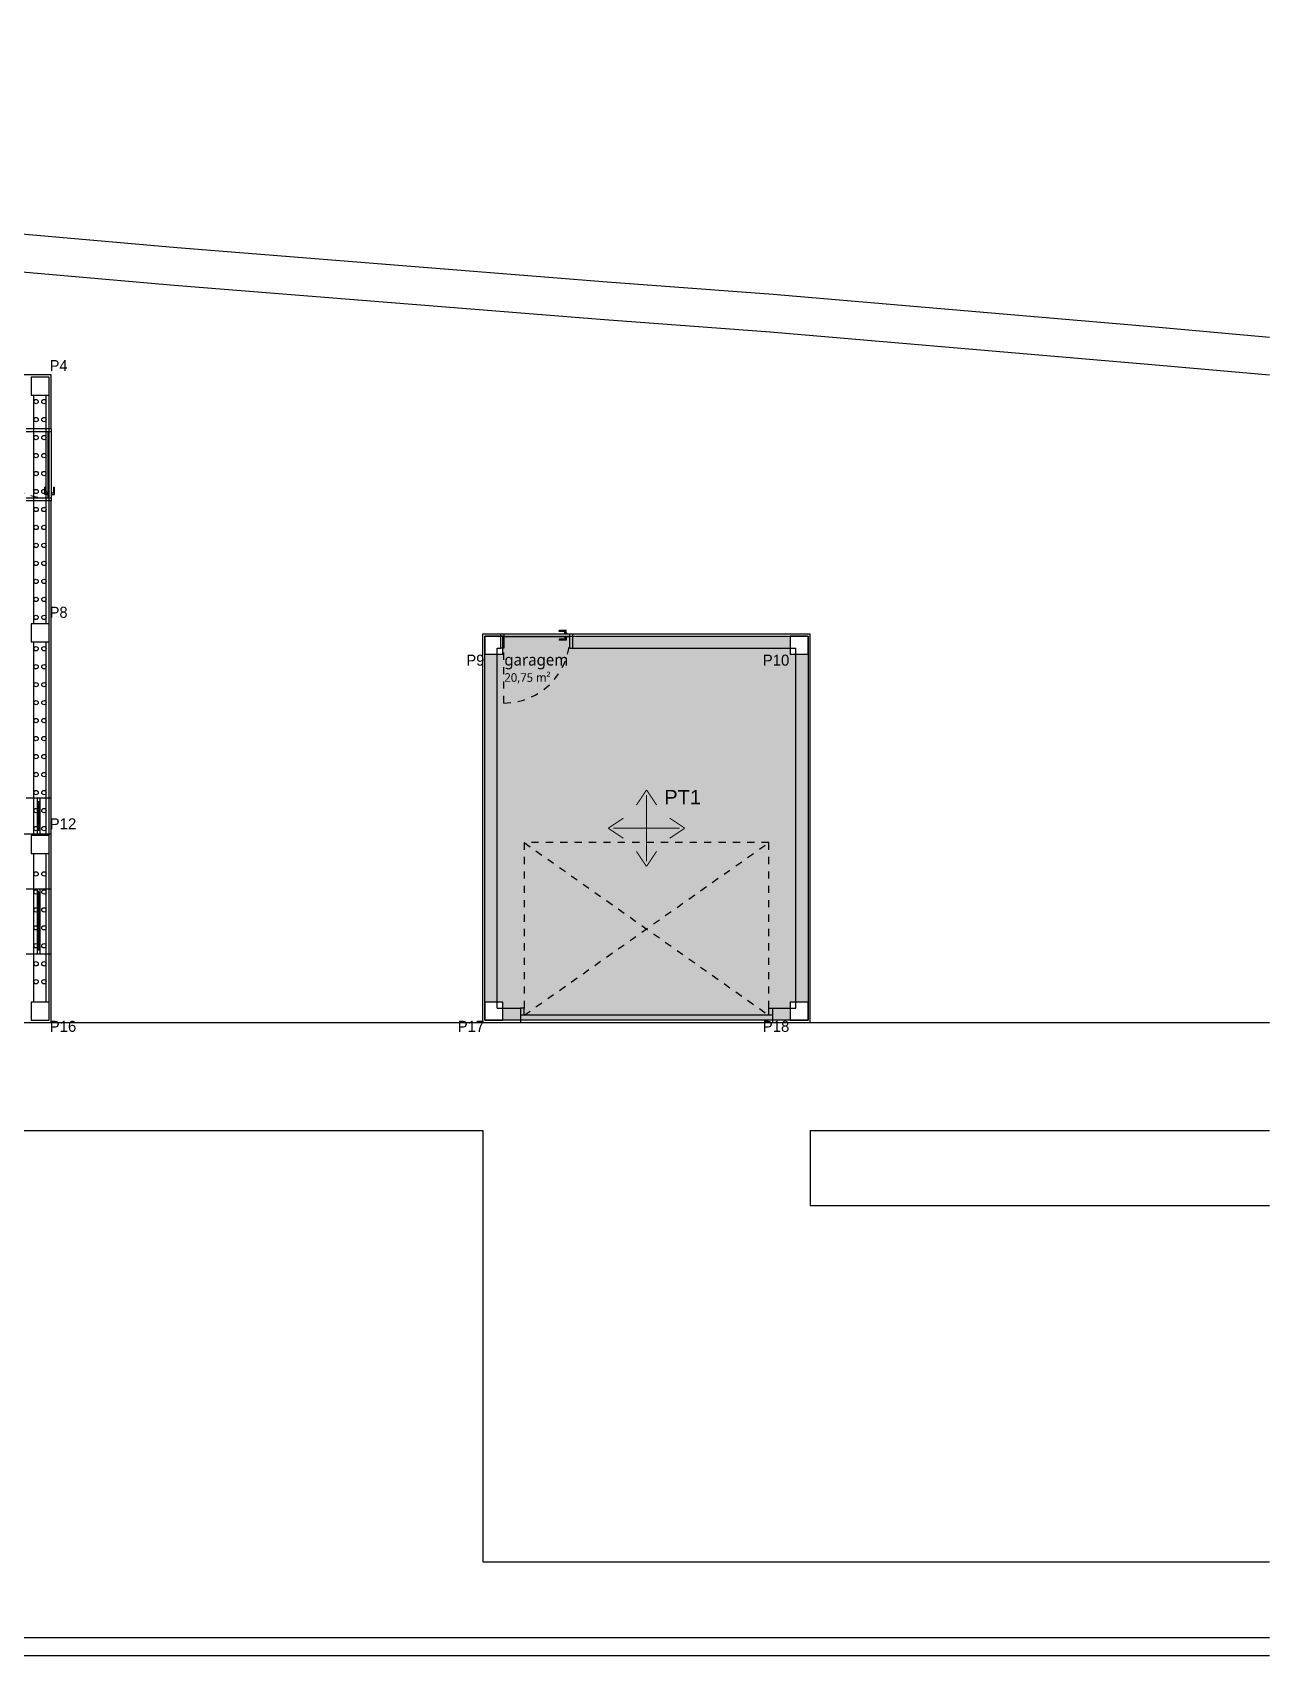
# Model space of a CAD drawing. Header units: millimetres. Extents: x 2071 to 2712, y 1262 to 1380.
# Drawn here: x 2489.76 to 2506.96, y 1355.6 to 1378.16 of the extents above; entities that cross this region are included whole.
import ezdxf
from ezdxf.enums import TextEntityAlignment as Align

# ---------------------------------------------------------------- set-up
doc = ezdxf.new("R2010")
doc.units = ezdxf.units.MM
doc.linetypes.add('Tracejado', pattern=[0.2, 0.1, -0.1])
doc.layers.add('.arquitetura', color=9, linetype='Continuous')
doc.layers.add('.plantas - estrutura em betão', color=8, linetype='Continuous')
doc.styles.add('CS_Arial', font='Arial.ttf', dxfattribs={"height": 0.2})
doc.styles.add('CYPETXT', font='arial', dxfattribs={"height": 0.2})
doc.styles.add('GENERATED_STYLE_2', font='Trebuchet MS.ttf')

# ---------------------------------------------------------------- blocks, each defined once
blk = doc.blocks.new('sdvdsv')
at = {"layer": '.arquitetura', "linetype": 'Continuous'}
for p, q in [((478.136, -135.647), (472.186, -135.647)), ((478.136, -136.397), (478.136, -135.647)), ((478.136, -136.397), (477.786, -136.397)), ((478.136, -137.397), (477.786, -137.397)), ((478.136, -141.527), (478.136, -137.397)), ((484.136, -144.647), (484.136, -139.247)), ((484.136, -139.247), (484.386, -139.247)), ((484.386, -139.447), (484.386, -139.247)), ((485.386, -139.247), (488.686, -139.247)), ((485.386, -139.447), (485.386, -139.247)), ((488.686, -144.647), (488.686, -139.247)), ((484.336, -144.447), (484.336, -139.447)), ((484.336, -139.447), (484.386, -139.447)), ((485.386, -139.447), (488.486, -139.447)), ((488.486, -144.447), (488.486, -139.447)), ((477.786, -141.527), (478.136, -141.527)), ((478.136, -142.027), (478.136, -141.527)), ((474.116, -142.027), (478.136, -142.027)), ((478.136, -142.792), (478.136, -142.027)), ((477.786, -142.792), (478.136, -142.792)), ((478.136, -143.692), (478.136, -142.792)), ((477.786, -143.692), (478.136, -143.692)), ((478.136, -144.647), (478.136, -143.692)), ((484.336, -144.447), (484.661, -144.447)), ((484.661, -144.447), (484.661, -144.647)), ((488.161, -144.447), (488.486, -144.447)), ((488.161, -144.447), (488.161, -144.647)), ((475.736, -144.647), (478.136, -144.647)), ((478.136, -144.647), (484.136, -144.647)), ((484.136, -144.647), (484.661, -144.647)), ((484.661, -144.647), (488.161, -144.647)), ((488.161, -144.647), (488.686, -144.647)), ((488.686, -144.647), (495.07, -144.647)), ((476.636, -146.147), (484.136, -146.147)), ((484.136, -146.147), (484.136, -152.147)), ((488.686, -146.147), (488.686, -147.197)), ((488.686, -146.147), (495.07, -146.147)), ((495.07, -147.197), (488.686, -147.197)), ((484.136, -152.147), (495.07, -152.147)), ((476.636, -153.197), (495.07, -153.197)), ((476.636, -153.447), (495.07, -153.447))]:
    blk.add_line(p, q, dxfattribs=at)
at = {"layer": '.arquitetura'}
for p, q in [((478.136, -136.437), (477.786, -136.437)), ((478.096, -137.357), (478.096, -136.437)), ((478.136, -136.397), (478.136, -137.397)), ((477.786, -137.357), (478.136, -137.357)), ((478.061, -137.207), (478.049, -137.207)), ((478.049, -137.307), (478.049, -137.207)), ((478.091, -137.307), (478.049, -137.307)), ((478.061, -137.287), (478.061, -137.207)), ((478.091, -137.287), (478.061, -137.287)), ((478.091, -137.317), (478.091, -137.277)), ((478.091, -137.277), (478.096, -137.277)), ((478.091, -137.317), (478.096, -137.317)), ((478.136, -137.277), (478.141, -137.277)), ((478.136, -137.317), (478.141, -137.317)), ((478.141, -137.317), (478.141, -137.277)), ((478.141, -137.287), (478.171, -137.287)), ((478.141, -137.307), (478.183, -137.307)), ((478.171, -137.207), (478.183, -137.207)), ((478.171, -137.287), (478.171, -137.207)), ((478.183, -137.307), (478.183, -137.207)), ((484.386, -139.247), (485.386, -139.247)), ((484.426, -139.247), (484.426, -139.447)), ((485.346, -139.287), (484.426, -139.287)), ((485.196, -139.212), (485.196, -139.2)), ((485.296, -139.2), (485.196, -139.2)), ((485.276, -139.212), (485.196, -139.212)), ((485.196, -139.322), (485.196, -139.334)), ((485.276, -139.322), (485.196, -139.322)), ((485.296, -139.334), (485.196, -139.334)), ((485.306, -139.242), (485.266, -139.242)), ((485.266, -139.247), (485.266, -139.242)), ((485.266, -139.292), (485.266, -139.287)), ((485.306, -139.292), (485.266, -139.292)), ((485.276, -139.242), (485.276, -139.212)), ((485.276, -139.292), (485.276, -139.322)), ((485.296, -139.242), (485.296, -139.2)), ((485.296, -139.292), (485.296, -139.334)), ((485.306, -139.247), (485.306, -139.242)), ((485.306, -139.292), (485.306, -139.287)), ((485.346, -139.447), (485.346, -139.247)), ((484.426, -139.447), (484.386, -139.447)), ((485.346, -139.447), (485.386, -139.447)), ((477.941, -141.527), (477.941, -142.027)), ((477.941, -141.577), (477.981, -141.577)), ((477.956, -141.617), (477.941, -141.617)), ((477.956, -141.602), (477.956, -141.592)), ((477.956, -141.592), (477.966, -141.592)), ((477.966, -141.602), (477.956, -141.602)), ((477.956, -141.602), (477.956, -141.952)), ((477.966, -141.592), (477.966, -141.602)), ((477.966, -141.602), (477.966, -141.952)), ((477.981, -141.617), (477.966, -141.617)), ((477.981, -142.027), (477.981, -141.527)), ((477.941, -141.937), (477.956, -141.937)), ((477.981, -141.977), (477.941, -141.977)), ((477.956, -141.962), (477.956, -141.952)), ((477.956, -141.952), (477.966, -141.952)), ((477.966, -141.962), (477.956, -141.962)), ((477.966, -141.937), (477.981, -141.937)), ((477.966, -141.952), (477.966, -141.962)), ((477.941, -142.792), (477.941, -143.692)), ((477.981, -143.692), (477.981, -142.792)), ((477.941, -142.842), (477.981, -142.842)), ((477.956, -142.882), (477.941, -142.882)), ((477.956, -142.867), (477.956, -142.857)), ((477.956, -142.857), (477.966, -142.857)), ((477.966, -142.867), (477.956, -142.867)), ((477.956, -142.867), (477.956, -143.617)), ((477.966, -142.857), (477.966, -142.867)), ((477.966, -142.867), (477.966, -143.617)), ((477.981, -142.882), (477.966, -142.882)), ((477.941, -143.602), (477.956, -143.602)), ((477.981, -143.642), (477.941, -143.642)), ((477.956, -143.627), (477.956, -143.617)), ((477.956, -143.617), (477.966, -143.617)), ((477.966, -143.627), (477.956, -143.627)), ((477.966, -143.602), (477.981, -143.602)), ((477.966, -143.617), (477.966, -143.627)), ((484.711, -144.447), (484.661, -144.447)), ((488.161, -144.547), (484.661, -144.547)), ((484.711, -144.547), (484.711, -144.447)), ((488.111, -144.547), (488.111, -144.447)), ((488.111, -144.447), (488.161, -144.447))]:
    blk.add_line(p, q, dxfattribs=at)
at = {"layer": '.arquitetura', "linetype": 'Tracejado', "ltscale": 0.1}
for p, q in [((484.426, -140.207), (484.426, -139.447)), ((488.111, -142.147), (484.711, -142.147)), ((484.711, -142.147), (484.711, -144.447)), ((484.711, -144.547), (488.111, -142.147)), ((484.711, -142.147), (488.111, -144.547)), ((488.111, -144.447), (488.111, -142.147))]:
    blk.add_line(p, q, dxfattribs=at)
at = {"layer": '.arquitetura', "linetype": 'Continuous', "flags": 128}
blk.add_lwpolyline([(495.07, -135.125), (493.48, -134.982), (488.171, -134.53), (485.865, -134.359), (479.889, -133.881), (476.452, -133.58), (473.731, -133.373), (471.152, -133.15), (469.078, -133.03), (466.148, -132.754), (463.987, -132.515), (460.783, -132.192), (458.964, -132.037), (456.792, -131.868), (453.072, -131.659), (451.177, -131.425), (449.554, -131.238), (447.517, -131.109), (446.351, -131.089), (444.885, -130.958), (444.047, -130.887)], dxfattribs=at)
at = {"layer": '.arquitetura', "linetype": 'Continuous'}
blk.add_lwpolyline([(495.07, -135.652), (493.434, -135.505), (488.13, -135.054), (485.825, -134.882), (479.845, -134.404), (476.409, -134.103), (473.688, -133.896), (471.114, -133.674), (469.038, -133.553), (466.094, -133.277), (463.932, -133.037), (460.734, -132.715), (458.922, -132.56), (456.757, -132.392), (453.025, -132.182), (451.115, -131.946), (449.507, -131.761), (447.496, -131.634), (446.323, -131.613), (444.84, -131.481), (444.047, -131.413)], dxfattribs=at)
at = {"layer": '.arquitetura', "linetype": 'Tracejado', "ltscale": 0.1}
for centre, start, end in [((478.096, -136.437), 180, 270), ((484.426, -139.287), 270, 360)]:
    blk.add_arc(centre, 0.92, start, end, dxfattribs=at)
at = {"layer": '.arquitetura', "insert": (484.435, -139.526), "char_height": 0.16, "width": 1.63695, "attachment_point": 1, "style": 'GENERATED_STYLE_2'}
blk.add_mtext('garagem\\P{\\H0.75x;20,75 m²}', dxfattribs=at)

msp = doc.modelspace()

# ---------------------------------------------------------------- hatches: boundary and pattern name
h = msp.add_hatch()
h.set_pattern_fill('AR-CONC', color=8, scale=0.003, angle=45)
h.set_pattern_definition([(95, (3962.71922, 2823.0953), (0.42028395, 0.35266014), [0.05715, -0.62865]), (40, (3962.7192, 2823.0953), (-0.48005536, 0.33053019), [0.04572, -0.50292175]), (145.451445, (3962.75425, 2823.1247), (-0.05977139, 0.6831903), [0.04857003, -0.53427073]), (91.1842, (3962.61146, 2823.2031), (0.66423073, 0.48586024), [0.085725, -0.942975]), (141.635558, (3962.6668, 2823.24356), (-0.02125985, 1.0284803), [0.07285507, -0.80140682]), (36.18415, (3962.6115, 2823.2031), (-0.02125985, 1.0284803), [0.0685799, -0.7543792]), (66, (3962.6923, 2823.23), (0.53855994, 0.10468545), [0.05715, -0.62865]), (11, (3962.6923, 2823.23), (-0.25961978, 0.52182358), [0.04572, -0.50292]), (116.451445, (3962.73716, 2823.23874), (0.27894016, 0.62650903), [0.04857003, -0.53426981]), (82.5, (3962.71922, 2823.0953), (-0.172816407, 0.185920241), [0, -0.496824, 0, -0.51054, 0, -0.504825]), (52.5, (3962.71922, 2823.0953), (-0.070769182, 0.354261), [0, -0.291084, 0, -0.485394, 0, -0.192405]), (12.5, (3962.59907, 2822.97515), (0.29978359, 0.275478587), [0, -0.1905, 0, -0.59436, 0, -0.78867]), (2.5, (3962.5452, 2822.92127), (0.260291713, 0.36816718), [0, -0.24765, 0, -0.394716, 0, -0.56007])])
h.paths.add_polyline_path([(2463.79132, 1357.43061), (2463.79132, 1364.22061), (2471.85132, 1364.22061), (2471.85132, 1363.22061), (2471.85132, 1362.97061), (2471.85132, 1360.53061), (2471.85132, 1360.28061), (2471.85132, 1357.68061), (2471.85132, 1357.43061), (2469.34141, 1357.43061), (2469.34141, 1357.68061), (2469.09141, 1357.68061), (2469.09141, 1357.43061), (2466.55141, 1357.43061), (2466.55141, 1357.68061), (2466.30141, 1357.68061), (2466.30141, 1357.43061)])
h.paths.add_polyline_path([(2496.05132, 1364.68061), (2496.05132, 1369.52061), (2496.30132, 1369.52061), (2496.30132, 1369.77061), (2500.29132, 1369.77061), (2500.29132, 1369.52061), (2500.54132, 1369.52061), (2500.54132, 1364.68061), (2500.29132, 1364.68061), (2500.29132, 1364.43061), (2496.30132, 1364.43061), (2496.30132, 1364.68061)])
h.paths.add_polyline_path([(2461.25132, 1357.68061), (2461.25132, 1360.15061), (2461.50132, 1360.15061), (2461.50132, 1360.40061), (2461.25132, 1360.40061), (2461.25132, 1363.97061), (2461.50132, 1363.97061), (2461.50132, 1364.22061), (2463.54132, 1364.22061), (2463.54132, 1363.97061), (2463.79132, 1363.97061), (2463.79132, 1360.40061), (2463.54132, 1360.40061), (2463.54132, 1360.15061), (2463.79132, 1360.15061), (2463.79132, 1357.68061), (2463.54132, 1357.68061), (2463.54132, 1357.43061), (2461.50132, 1357.43061), (2461.50132, 1357.68061)])
h.paths.add_polyline_path([(2471.84158, 1363.26645), (2471.44999, 1363.26645), (2471.44999, 1363.49707), (2471.84158, 1363.49707)], flags=24)
h.paths.add_polyline_path([(2500.30973, 1369.31883), (2499.88999, 1369.31883), (2499.88999, 1369.55207), (2500.30973, 1369.55207)], flags=9)
h.paths.add_polyline_path([(2463.55973, 1363.76883), (2463.13999, 1363.76883), (2463.13999, 1364.00207), (2463.55973, 1364.00207)], flags=9)
h.paths.add_polyline_path([(2471.87054, 1360.07883), (2471.44999, 1360.07883), (2471.44999, 1360.31207), (2471.87054, 1360.31207)], flags=9)
h.paths.add_polyline_path([(2471.87024, 1357.72373), (2471.44999, 1357.72373), (2471.44999, 1357.95707), (2471.87024, 1357.95707)], flags=9)
h.paths.add_polyline_path([(2463.56024, 1359.95145), (2463.13999, 1359.95145), (2463.13999, 1360.18207), (2463.56024, 1360.18207)], flags=9)
h.paths.add_polyline_path([(2496.07076, 1369.31883), (2495.7711, 1369.31883), (2495.7711, 1369.55207), (2496.07076, 1369.55207)], flags=9)

# ---------------------------------------------------------------- linework, layer by layer
at = {"layer": '.plantas - estrutura em betão'}
for p, q in [((2489.78132, 1369.94061), (2489.78132, 1373.12061)), ((2489.95132, 1369.94061), (2489.95132, 1373.12061)), ((2489.99132, 1369.94061), (2489.99132, 1373.12061)), ((2489.78132, 1367.00061), (2489.78132, 1369.69061)), ((2489.95132, 1367.00061), (2489.95132, 1369.69061)), ((2489.99132, 1367.00061), (2489.99132, 1369.69061)), ((2489.78132, 1364.68061), (2489.78132, 1366.75061)), ((2489.95132, 1364.68061), (2489.95132, 1366.75061)), ((2489.99132, 1364.68061), (2489.99132, 1366.75061))]:
    msp.add_line(p, q, dxfattribs=at)
for points in [[(2489.74132, 1373.12061), (2489.99132, 1373.12061), (2489.99132, 1373.37061), (2489.74132, 1373.37061), (2489.74132, 1373.12061)], [(2489.74132, 1369.69061), (2489.99132, 1369.69061), (2489.99132, 1369.94061), (2489.74132, 1369.94061), (2489.74132, 1369.69061)], [(2496.05132, 1369.52061), (2496.30132, 1369.52061), (2496.30132, 1369.77061), (2496.05132, 1369.77061), (2496.05132, 1369.52061)], [(2496.05132, 1369.77061), (2500.54132, 1369.77061), (2500.54132, 1364.43061), (2496.05132, 1364.43061)], [(2500.29132, 1369.52061), (2500.54132, 1369.52061), (2500.54132, 1369.77061), (2500.29132, 1369.77061), (2500.29132, 1369.52061)], [(2489.74132, 1366.75061), (2489.99132, 1366.75061), (2489.99132, 1367.00061), (2489.74132, 1367.00061), (2489.74132, 1366.75061)], [(2489.74132, 1364.43061), (2489.99132, 1364.43061), (2489.99132, 1364.68061), (2489.74132, 1364.68061), (2489.74132, 1364.43061)], [(2496.05132, 1364.43061), (2496.30132, 1364.43061), (2496.30132, 1364.68061), (2496.05132, 1364.68061), (2496.05132, 1364.43061)], [(2500.29132, 1364.43061), (2500.54132, 1364.43061), (2500.54132, 1364.68061), (2500.29132, 1364.68061), (2500.29132, 1364.43061)]]:
    msp.add_lwpolyline(points, close=True, dxfattribs=at)
at = {"layer": '.plantas - estrutura em betão', "const_width": 0.014}
for points in [[(2498.29632, 1367.63265), (2498.15632, 1367.42265)], [(2498.29632, 1367.63265), (2498.43632, 1367.42265)], [(2498.29632, 1366.63858), (2498.29632, 1367.56265)], [(2497.76429, 1367.10061), (2497.97429, 1367.24061)], [(2498.82836, 1367.10061), (2498.61836, 1367.24061)], [(2497.76429, 1367.10061), (2497.97429, 1366.96061)], [(2498.75836, 1367.10061), (2497.83429, 1367.10061)], [(2498.82836, 1367.10061), (2498.61836, 1366.96061)], [(2498.29632, 1366.56858), (2498.15632, 1366.77858)], [(2498.29632, 1366.56858), (2498.43632, 1366.77858)]]:
    msp.add_lwpolyline(points, dxfattribs=at)
at = {"layer": '.plantas - estrutura em betão'}
for centre in [(2489.81132, 1373.03061), (2489.92132, 1373.03061), (2489.81132, 1372.78061), (2489.92132, 1372.78061), (2489.81132, 1372.53061), (2489.92132, 1372.53061), (2489.81132, 1372.28061), (2489.92132, 1372.28061), (2489.81132, 1372.03061), (2489.92132, 1372.03061), (2489.81132, 1371.78061), (2489.92132, 1371.78061), (2489.81132, 1371.53061), (2489.92132, 1371.53061), (2489.81132, 1371.28061), (2489.92132, 1371.28061), (2489.81132, 1371.03061), (2489.92132, 1371.03061), (2489.81132, 1370.78061), (2489.92132, 1370.78061), (2489.81132, 1370.53061), (2489.92132, 1370.53061), (2489.81132, 1370.28061), (2489.92132, 1370.28061), (2489.81132, 1370.03061), (2489.92132, 1370.03061), (2489.81132, 1369.59561), (2489.92132, 1369.59561), (2489.81132, 1369.34561), (2489.92132, 1369.34561), (2489.81132, 1369.09561), (2489.92132, 1369.09561), (2489.81132, 1368.84561), (2489.92132, 1368.84561), (2489.81132, 1368.59561), (2489.92132, 1368.59561), (2489.81132, 1368.34561), (2489.92132, 1368.34561), (2489.81132, 1368.09561), (2489.92132, 1368.09561), (2489.81132, 1367.84561), (2489.92132, 1367.84561), (2489.81132, 1367.59561), (2489.92132, 1367.59561), (2489.81132, 1367.34561), (2489.92132, 1367.34561), (2489.81132, 1367.09561), (2489.92132, 1367.09561), (2489.81132, 1366.46561), (2489.92132, 1366.46561), (2489.81132, 1366.21561), (2489.92132, 1366.21561), (2489.81132, 1365.96561), (2489.92132, 1365.96561), (2489.81132, 1365.71561), (2489.92132, 1365.71561), (2489.81132, 1365.46561), (2489.92132, 1365.46561), (2489.81132, 1365.21561), (2489.92132, 1365.21561), (2489.81132, 1364.96561), (2489.92132, 1364.96561)]:
    msp.add_circle(centre, 0.03, dxfattribs=at)

# ---------------------------------------------------------------- block references
at = {"layer": '.arquitetura', "linetype": 'Continuous'}
msp.add_blockref('sdvdsv', (2011.88558, 1509.04785), dxfattribs=at)

# ---------------------------------------------------------------- texts
at = {"layer": '.plantas - estrutura em betão', "style": 'CYPETXT'}
for s, width, p, p2 in [('P4', 0.944637, (2490.00132, 1373.45478), (2490.24882, 1373.45478)), ('P8', 0.944637, (2490.00132, 1370.02478), (2490.24882, 1370.02478)), ('P9', 0.944637, (2495.79382, 1369.35978), (2496.04132, 1369.35978)), ('P10', 0.968156, (2499.91232, 1369.35978), (2500.28132, 1369.35978)), ('P12', 0.968156, (2490.00132, 1367.08478), (2490.37032, 1367.08478)), ('P16', 0.968156, (2490.00132, 1364.26978), (2490.37032, 1364.26978)), ('P17', 0.968156, (2495.67232, 1364.26978), (2496.04132, 1364.26978)), ('P18', 0.968156, (2499.91232, 1364.26978), (2500.28132, 1364.26978))]:
    msp.add_text(s, height=0.153333, dxfattribs=dict(at, width=width)).set_placement(p, p2, align=Align.FIT)
at = {"layer": '.plantas - estrutura em betão', "insert": (2498.54297, 1367.6326), "char_height": 0.2, "width": 0.6252005, "attachment_point": 1, "style": 'CS_Arial'}
msp.add_mtext('PT1', dxfattribs=at)

doc.saveas('drawing.dxf')
